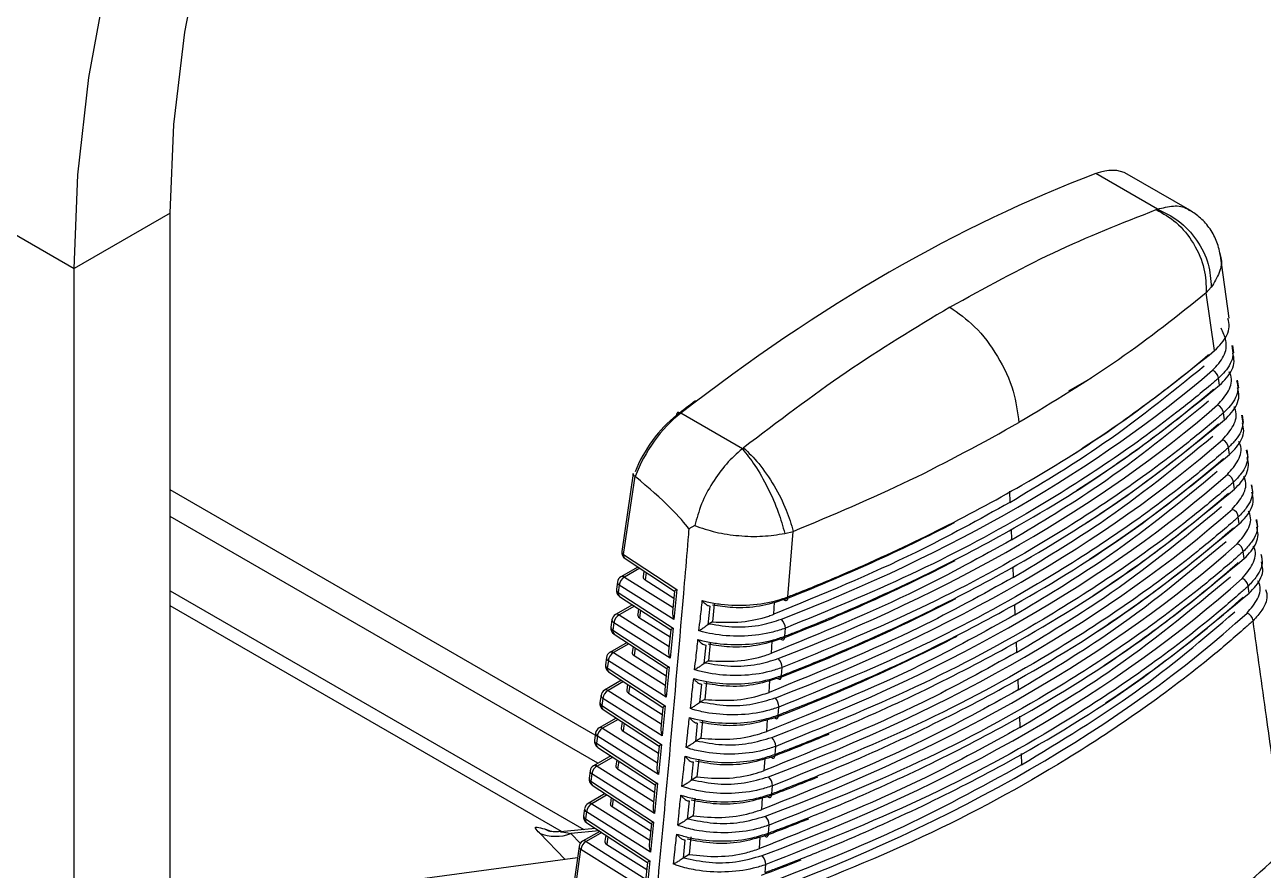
# Model space of a CAD drawing. Extents: x 16.5 to 113.1, y 4.4 to 84.5.
# Drawn here: x 80.025 to 81.741, y 14.416 to 15.588 of the extents above; entities that cross this region are included whole.
import ezdxf

# ---------------------------------------------------------------- set-up
doc = ezdxf.new("R2010")
doc.units = 0
doc.header["$MEASUREMENT"] = 0
doc.layers.add('OBJECT', color=7, linetype='CONTINUOUS')

msp = doc.modelspace()

# ---------------------------------------------------------------- linework, layer by layer
at = {"layer": 'OBJECT'}
for p, q in [((79.2095, 15.7601), (80.0934, 15.2498)), ((81.5943, 15.3322), (81.5091, 15.3814)), ((81.6393, 15.3307), (81.5526, 15.3807)), ((80.2264, 15.3266), (80.0934, 15.2498)), ((80.2264, 8.0001), (80.2264, 15.3266)), ((81.5926, 15.3315), (81.5943, 15.3322)), ((81.6937, 15.1812), (81.6813, 15.2712)), ((80.0934, 7.9233), (80.0934, 15.2498)), ((81.669, 15.2239), (81.662, 15.2161)), ((81.6735, 15.1362), (81.662, 15.2161)), ((81.7003, 15.1329), (81.6989, 15.1433)), ((81.5024, 15.0979), (81.471, 15.0798)), ((81.6804, 15.0882), (81.679, 15.098)), ((81.7069, 15.0847), (81.7055, 15.095)), ((81.6873, 15.0401), (81.6859, 15.0499)), ((81.0192, 15.0001), (80.9339, 15.0493)), ((81.7135, 15.0365), (81.7121, 15.0468)), ((81.0209, 15.0015), (81.0192, 15.0001)), ((81.6942, 14.9921), (81.6928, 15.0019)), ((81.7201, 14.9882), (81.7187, 14.9985)), ((80.8679, 14.9658), (80.8522, 14.8577)), ((80.8547, 14.8535), (80.8705, 14.9621)), ((80.8705, 14.9621), (80.8707, 14.9619)), ((81.701, 14.9441), (81.6996, 14.9538)), ((81.7267, 14.94), (81.7253, 14.9503)), ((80.8153, 14.6031), (80.2264, 14.9431)), ((81.3894, 14.9412), (81.39, 14.9259)), ((80.8188, 14.5643), (80.2264, 14.9063)), ((81.7078, 14.896), (81.7064, 14.9058)), ((81.7333, 14.8918), (81.7319, 14.902)), ((80.9532, 14.8937), (80.9451, 14.889)), ((81.078, 14.8828), (81.0897, 14.8857)), ((81.0824, 14.795), (81.0897, 14.8857)), ((81.3917, 14.8888), (81.3923, 14.8739)), ((80.8547, 14.8535), (80.9286, 14.8052)), ((80.8566, 14.8479), (80.9254, 14.803)), ((81.7146, 14.848), (81.7133, 14.8577)), ((81.7399, 14.8435), (81.7385, 14.8537)), ((80.8745, 14.8363), (80.851, 14.8227)), ((80.8771, 14.8345), (80.8559, 14.8223)), ((80.8829, 14.8307), (80.8818, 14.8226)), ((80.8858, 14.8289), (80.8843, 14.8184)), ((81.394, 14.8365), (81.3946, 14.8219)), ((80.8461, 14.8155), (80.8446, 14.8054)), ((80.8486, 14.8112), (80.8472, 14.8012)), ((80.9244, 14.7635), (80.8486, 14.8112)), ((80.8559, 14.8223), (80.9231, 14.78)), ((80.8843, 14.8184), (80.9244, 14.7931)), ((81.7214, 14.8), (81.7201, 14.8097)), ((80.2264, 14.8035), (80.7995, 14.4726)), ((80.8472, 14.8012), (80.9232, 14.7515)), ((80.8491, 14.7956), (80.92, 14.7493)), ((80.9254, 14.803), (80.9224, 14.7735)), ((80.9286, 14.8052), (80.9244, 14.7635)), ((80.7687, 14.4696), (80.2264, 14.7827)), ((80.8669, 14.784), (80.8434, 14.7704)), ((80.8696, 14.7822), (80.8484, 14.7699)), ((80.8754, 14.7784), (80.8742, 14.7703)), ((80.8782, 14.7766), (80.8767, 14.766)), ((80.9742, 14.7822), (80.9714, 14.7563)), ((80.9802, 14.7847), (80.9778, 14.7602)), ((81.0627, 14.7709), (81.0636, 14.7876)), ((81.3963, 14.7842), (81.3969, 14.77)), ((80.8385, 14.7632), (80.8371, 14.7531)), ((80.841, 14.7589), (80.8396, 14.7489)), ((80.919, 14.7098), (80.841, 14.7589)), ((80.8484, 14.7699), (80.9177, 14.7263)), ((80.8767, 14.766), (80.919, 14.7394)), ((80.9778, 14.7602), (80.9733, 14.7576)), ((80.8396, 14.7489), (80.9178, 14.6977)), ((80.8415, 14.7433), (80.9146, 14.6955)), ((80.92, 14.7493), (80.917, 14.7197)), ((80.9232, 14.7515), (80.919, 14.7098)), ((81.0779, 14.7404), (81.0788, 14.7515)), ((80.8594, 14.7316), (80.8358, 14.718)), ((80.8621, 14.7299), (80.8408, 14.7176)), ((80.8678, 14.7261), (80.8666, 14.7179)), ((80.8707, 14.7243), (80.8691, 14.7137)), ((80.9684, 14.7282), (80.9656, 14.7024)), ((80.9748, 14.731), (80.9724, 14.7065)), ((81.0595, 14.7168), (81.0605, 14.7334)), ((81.3986, 14.7326), (81.3992, 14.718)), ((80.8309, 14.7108), (80.8295, 14.7008)), ((80.8335, 14.7065), (80.832, 14.6966)), ((80.9136, 14.6561), (80.8335, 14.7065)), ((80.8408, 14.7176), (80.9123, 14.6725)), ((80.8691, 14.7137), (80.9136, 14.6857)), ((80.9724, 14.7065), (80.9673, 14.7036)), ((80.832, 14.6966), (80.9124, 14.644)), ((80.8339, 14.691), (80.9092, 14.6418)), ((80.9146, 14.6956), (80.9117, 14.666)), ((80.9178, 14.6977), (80.9136, 14.6561)), ((81.0735, 14.6858), (81.0744, 14.6969)), ((80.8518, 14.6793), (80.8283, 14.6657)), ((80.8545, 14.6776), (80.8332, 14.6652)), ((80.8602, 14.6738), (80.859, 14.6656)), ((80.9626, 14.6741), (80.9598, 14.6484)), ((80.9695, 14.6772), (80.967, 14.6527)), ((81.0562, 14.6626), (81.0572, 14.6791)), ((81.4009, 14.681), (81.4015, 14.666)), ((80.8234, 14.6585), (80.8219, 14.6485)), ((80.8332, 14.6652), (80.9069, 14.6188)), ((80.8631, 14.672), (80.8616, 14.6613)), ((80.8616, 14.6613), (80.9082, 14.6319)), ((80.8259, 14.6542), (80.8244, 14.6443)), ((80.8244, 14.6443), (80.907, 14.5903)), ((80.9082, 14.6023), (80.8259, 14.6542)), ((80.8263, 14.6387), (80.9039, 14.5881)), ((80.9092, 14.6418), (80.9063, 14.6123)), ((80.9124, 14.644), (80.9082, 14.6023)), ((80.967, 14.6527), (80.9614, 14.6495)), ((81.069, 14.6312), (81.0699, 14.6423)), ((80.8443, 14.627), (80.8207, 14.6133)), ((80.847, 14.6252), (80.8256, 14.6129)), ((80.8527, 14.6215), (80.8515, 14.6132)), ((80.9641, 14.6235), (80.9616, 14.599)), ((81.053, 14.6085), (81.054, 14.6249)), ((81.4032, 14.6295), (81.4038, 14.614)), ((80.8158, 14.6061), (80.8143, 14.5962)), ((80.8256, 14.6129), (80.9015, 14.5651)), ((80.8555, 14.6197), (80.854, 14.609)), ((80.854, 14.609), (80.9029, 14.5782)), ((80.9568, 14.6201), (80.9541, 14.5945)), ((80.8183, 14.6018), (80.8169, 14.592)), ((80.8169, 14.592), (80.9016, 14.5365)), ((80.9029, 14.5486), (80.8183, 14.6018)), ((80.8188, 14.5864), (80.8985, 14.5343)), ((80.9039, 14.5881), (80.9009, 14.5585)), ((80.907, 14.5903), (80.9029, 14.5486)), ((80.9616, 14.599), (80.9555, 14.5955)), ((81.0645, 14.5766), (81.0655, 14.5877)), ((80.8368, 14.5747), (80.8131, 14.561)), ((80.8395, 14.5729), (80.818, 14.5605)), ((80.8451, 14.5692), (80.8439, 14.5609)), ((80.9587, 14.5698), (80.9562, 14.5453)), ((81.0496, 14.5544), (81.0506, 14.5707)), ((81.4054, 14.5779), (81.4061, 14.5621)), ((80.8082, 14.5538), (80.8068, 14.5439)), ((80.818, 14.5605), (80.8962, 14.5113)), ((80.848, 14.5674), (80.8464, 14.5566)), ((80.8464, 14.5566), (80.8975, 14.5245)), ((80.9511, 14.5661), (80.9484, 14.5406)), ((80.8107, 14.5495), (80.8093, 14.5397)), ((80.8093, 14.5397), (80.8963, 14.4828)), ((80.8975, 14.4949), (80.8107, 14.5495)), ((80.9016, 14.5365), (80.8975, 14.4949)), ((80.9562, 14.5453), (80.9497, 14.5415)), ((80.8292, 14.5223), (80.8055, 14.5086)), ((80.8319, 14.5206), (80.8105, 14.5082)), ((80.8112, 14.5341), (80.8931, 14.4806)), ((80.8985, 14.5344), (80.8955, 14.5048)), ((81.06, 14.5221), (81.061, 14.5331)), ((80.8006, 14.5014), (80.7992, 14.4916)), ((80.8105, 14.5082), (80.8908, 14.4576)), ((80.8375, 14.5169), (80.8363, 14.5085)), ((80.8404, 14.5151), (80.8388, 14.5043)), ((80.8388, 14.5043), (80.8921, 14.4707)), ((80.9453, 14.5121), (80.9427, 14.4867)), ((80.9533, 14.516), (80.9509, 14.4915)), ((81.0462, 14.5002), (81.0473, 14.5164)), ((80.8031, 14.4971), (80.8017, 14.4874)), ((80.8017, 14.4874), (80.8909, 14.4291)), ((80.8921, 14.4411), (80.8031, 14.4971)), ((80.9509, 14.4915), (80.9439, 14.4875)), ((80.7738, 14.4311), (80.7381, 14.4677)), ((80.8154, 14.4741), (80.7674, 14.4694)), ((80.8208, 14.4706), (80.7815, 14.4668)), ((80.7815, 14.4668), (80.7947, 14.453)), ((80.8217, 14.47), (80.7979, 14.4563)), ((80.8244, 14.4683), (80.8029, 14.4558)), ((80.8036, 14.4818), (80.8877, 14.4269)), ((80.8931, 14.4806), (80.8901, 14.4511)), ((80.8963, 14.4828), (80.8921, 14.4411)), ((81.0555, 14.4676), (81.0564, 14.4786)), ((80.793, 14.4491), (80.7431, 14.1041)), ((80.8029, 14.4558), (80.8854, 14.4039)), ((80.8299, 14.4646), (80.8287, 14.4562)), ((80.8328, 14.4627), (80.8312, 14.4519)), ((80.8312, 14.4519), (80.8867, 14.417)), ((80.9397, 14.4582), (80.937, 14.4328)), ((80.9479, 14.4623), (80.9455, 14.4378)), ((81.0428, 14.446), (81.0438, 14.4622)), ((80.7908, 14.4334), (80.4667, 14.3892)), ((80.7456, 14.1), (80.7956, 14.4448)), ((80.8867, 14.3874), (80.7956, 14.4448)), ((80.9455, 14.4378), (80.9381, 14.4335)), ((80.8877, 14.4269), (80.8847, 14.3973)), ((80.8909, 14.4291), (80.8867, 14.3874)), ((81.051, 14.413), (81.0519, 14.424))]:
    msp.add_line(p, q, dxfattribs=at)
at = {"layer": 'OBJECT', "flags": 128}
for points in [[(80.0934, 15.2498), (80.0985, 15.3799), (80.1137, 15.5148), (80.139, 15.6533), (80.174, 15.7943), (80.2186, 15.9364), (80.2722, 16.0786), (80.3345, 16.2196), (80.4049, 16.3582), (80.4829, 16.4933), (80.5677, 16.6236), (80.6587, 16.748), (80.755, 16.8656), (80.8558, 16.9752), (80.9604, 17.076), (81.0677, 17.1671), (81.1769, 17.2477), (81.287, 17.3172)], [(80.2264, 15.3266), (80.2315, 15.4496), (80.2467, 15.5773), (80.272, 15.7085), (80.3071, 15.8419), (80.3516, 15.9762), (80.4051, 16.1102), (80.4671, 16.2426), (80.537, 16.372), (80.6141, 16.4972), (80.6978, 16.6171), (80.787, 16.7304), (80.8811, 16.8361), (80.9791, 16.9332), (81.0801, 17.0207), (81.1831, 17.0978), (81.287, 17.1637)], [(80.9339, 15.0493), (80.9326, 15.05), (80.9314, 15.0504), (80.9303, 15.0504), (80.9294, 15.0502), (80.9287, 15.0497), (80.9283, 15.0489), (80.9281, 15.0478), (80.9281, 15.0466)], [(81.0768, 14.7911), (81.078, 14.7903), (81.079, 14.7899), (81.08, 14.7899), (81.0809, 14.7902), (81.0816, 14.791), (81.082, 14.792), (81.0823, 14.7934), (81.0824, 14.795)], [(81.0724, 14.7365), (81.0736, 14.7358), (81.0746, 14.7353), (81.0756, 14.7353), (81.0764, 14.7356), (81.0771, 14.7364), (81.0776, 14.7374), (81.0779, 14.7388), (81.0779, 14.7404)], [(81.068, 14.682), (81.0691, 14.6812), (81.0702, 14.6808), (81.0712, 14.6807), (81.072, 14.6811), (81.0727, 14.6818), (81.0732, 14.6828), (81.0734, 14.6842), (81.0735, 14.6858)], [(81.0636, 14.6274), (81.0647, 14.6266), (81.0657, 14.6262), (81.0667, 14.6261), (81.0676, 14.6265), (81.0682, 14.6272), (81.0687, 14.6283), (81.069, 14.6296), (81.069, 14.6312)], [(81.0591, 14.5728), (81.0602, 14.5721), (81.0613, 14.5716), (81.0622, 14.5716), (81.0631, 14.5719), (81.0637, 14.5726), (81.0642, 14.5737), (81.0645, 14.5751), (81.0645, 14.5766)], [(81.0547, 14.5183), (81.0558, 14.5175), (81.0568, 14.5171), (81.0578, 14.517), (81.0586, 14.5174), (81.0593, 14.5181), (81.0597, 14.5191), (81.06, 14.5205), (81.06, 14.5221)], [(80.7451, 14.4733), (80.7515, 14.471), (80.754, 14.4701)], [(81.0502, 14.4638), (81.0513, 14.463), (81.0523, 14.4625), (81.0533, 14.4625), (81.0541, 14.4628), (81.0547, 14.4636), (81.0552, 14.4646), (81.0555, 14.466), (81.0555, 14.4676)]]:
    msp.add_lwpolyline(points, dxfattribs=at)
at = {"layer": 'OBJECT'}
for centre, radius, start, end in [((81.6657, 15.0965), 0.0134, 6.4054, 67.5871), ((81.6726, 15.0484), 0.0134, 6.4382, 67.7634), ((81.6795, 15.0003), 0.0134, 6.471, 67.9393), ((81.6864, 14.9523), 0.0133, 6.5032, 68.1142), ((81.6932, 14.9042), 0.0133, 6.5364, 68.2877), ((81.7001, 14.8562), 0.0133, 6.5687, 68.4609), ((80.8621, 14.8563), 0.01, 171.7621, 236.8281), ((80.8569, 14.8577), 0.00473, 178.9421, 242.0967), ((80.8601, 14.8522), 0.00551, 166.9684, 231.0789), ((80.856, 14.8141), 0.01, 119.9973, 171.7621), ((80.8507, 14.8153), 0.00458, 177.7592, 243.2786), ((80.8634, 14.8094), 0.0149, 119.9838, 172.9424), ((80.8531, 14.8183), 0.00492, 54.4127, 114.9489), ((81.7069, 14.8082), 0.0133, 6.6006, 68.634), ((80.8545, 14.804), 0.01, 171.7621, 236.8281), ((80.8492, 14.8053), 0.00458, 177.7691, 243.27), ((80.8524, 14.7999), 0.00536, 165.9401, 232.1069), ((80.8484, 14.7617), 0.01, 119.9973, 171.7621), ((80.8431, 14.763), 0.00458, 177.7588, 243.2786), ((80.8558, 14.7571), 0.0149, 119.9833, 172.9419), ((80.8455, 14.7659), 0.00492, 54.4106, 114.9492), ((81.0599, 14.7506), 0.0189, 2.6797, 44.9349), ((81.7137, 14.7602), 0.0132, 6.632, 68.8066), ((80.847, 14.7517), 0.01, 171.7621, 236.8281), ((80.8416, 14.753), 0.00458, 177.769, 243.2699), ((80.8448, 14.7476), 0.00536, 165.94, 232.1071), ((80.8408, 14.7094), 0.01, 119.9973, 171.7621), ((80.8355, 14.7106), 0.00458, 177.7673, 243.2707), ((80.8482, 14.7047), 0.0149, 119.9829, 172.9433), ((80.8379, 14.7136), 0.00492, 54.4109, 114.9507), ((81.0554, 14.696), 0.019, 2.6506, 44.7096), ((80.8394, 14.6994), 0.01, 171.7621, 236.8281), ((80.8341, 14.7007), 0.00458, 177.7677, 243.2712), ((80.8372, 14.6953), 0.00536, 165.9427, 232.1039), ((80.8333, 14.657), 0.01, 119.9973, 171.7621), ((80.8279, 14.6583), 0.00458, 177.7592, 243.2776), ((80.8406, 14.6524), 0.0149, 119.9834, 172.9417), ((80.8303, 14.6612), 0.00492, 54.4093, 114.9508), ((80.8318, 14.6471), 0.01, 171.7621, 236.8281), ((80.8265, 14.6484), 0.00458, 177.7669, 243.2719), ((80.8296, 14.643), 0.00536, 165.9426, 232.1041), ((81.0509, 14.6414), 0.0191, 2.6223, 44.4843), ((80.8257, 14.6047), 0.01, 119.9973, 171.7621), ((80.8204, 14.6059), 0.00458, 177.7673, 243.2708), ((80.833, 14.6), 0.0149, 119.9827, 172.9434), ((80.8228, 14.6089), 0.00492, 54.4107, 114.9508), ((80.8242, 14.5948), 0.01, 171.7621, 236.8281), ((80.8189, 14.596), 0.00458, 177.7673, 243.2696), ((80.8221, 14.5907), 0.00536, 165.9457, 232.103), ((81.0463, 14.5868), 0.0192, 2.5926, 44.2598), ((80.8181, 14.5523), 0.01, 119.9973, 171.7621), ((80.8128, 14.5536), 0.00458, 177.7592, 243.2777), ((80.8255, 14.5477), 0.0149, 119.9836, 172.9425), ((80.8152, 14.5565), 0.00492, 54.4105, 114.951), ((80.8167, 14.5425), 0.01, 171.7621, 236.8281), ((80.8114, 14.5437), 0.00458, 177.7673, 243.2695), ((80.8145, 14.5384), 0.00536, 165.9454, 232.1033), ((81.0417, 14.5323), 0.0193, 2.564, 44.0347), ((80.8105, 14.5), 0.01, 119.9973, 171.7621), ((80.8052, 14.5012), 0.00458, 177.7654, 243.2715), ((80.8179, 14.4953), 0.0149, 119.9834, 172.9416), ((80.8076, 14.5042), 0.00492, 54.4101, 114.9503), ((80.8091, 14.4902), 0.01, 171.7621, 236.8281), ((80.8038, 14.4914), 0.00458, 177.7659, 243.271), ((80.8069, 14.4861), 0.00536, 165.945, 232.1037), ((81.0371, 14.4777), 0.0194, 2.5355, 43.8095), ((80.7609, 14.5221), 0.059, 247.2652, 290.4591), ((80.7656, 14.5088), 0.041, 239.981, 251.1069), ((80.8029, 14.4476), 0.01, 119.9973, 171.7621), ((80.7976, 14.4489), 0.00458, 177.7668, 243.2714), ((80.8103, 14.443), 0.0149, 119.9827, 172.9434), ((80.8, 14.4518), 0.00492, 54.4106, 114.951), ((81.0325, 14.4231), 0.0194, 2.5072, 43.5848), ((80.6306, 15.6568), 1.664, 303.0242, 313.2654)]:
    msp.add_arc(centre, radius, start, end, dxfattribs=at)
for centre, major_axis, ratio, start_param, end_param in [((81.1392, 13.4559), (1.2089, 1.8994), 0.546317, 0.627208, 0.990716), ((81.4897, 15.2785), (0.0641, 0.1015), 0.548826, 0.021956, 0.625519), ((79.8477, 15.8251), (2.1942, 0.0164), 0.572227, 5.542671, 5.684292), ((79.8491, 15.831), (2.1948, -0.0167), 0.582304, 5.308542, 5.695912), ((79.8477, 15.7744), (2.1974, 0.0165), 0.572227, 5.547323, 5.687706), ((81.1322, 13.4604), (1.2039, 1.8907), 0.546175, 0.974099, 0.99081), ((79.8491, 15.7804), (2.1981, -0.0168), 0.582304, 5.30513, 5.699324), ((80.9381, 14.9687), (0.0591, 0.0928), 0.546175, 0.99081, 1.912344), ((80.9452, 14.9642), (0.0641, 0.1015), 0.548826, 0.989027, 1.925648), ((79.8477, 15.7238), (2.2007, 0.0165), 0.572227, 5.554251, 5.691111), ((79.8491, 15.7297), (2.2013, -0.0168), 0.582304, 5.301726, 5.702727), ((79.8477, 15.6732), (2.2039, 0.0165), 0.572227, 5.555932, 5.694508), ((79.8491, 15.6791), (2.2046, -0.0168), 0.582304, 5.298331, 5.706122), ((79.4154, 15.8473), (1.5341, -0.9737), 0.051031, 0.114776, 0.355889), ((79.8477, 15.6226), (2.2072, 0.0165), 0.572227, 5.557569, 5.697897), ((79.8491, 15.6285), (2.2078, -0.0168), 0.582304, 5.294944, 5.709509), ((79.8477, 15.8251), (2.1942, 0.0164), 0.572227, 5.302708, 5.439511), ((79.8477, 15.5719), (2.2104, 0.0166), 0.572227, 5.559057, 5.701278), ((79.8491, 15.5779), (2.2111, -0.0169), 0.582304, 5.291565, 5.712888), ((79.8477, 15.7744), (2.1974, 0.0165), 0.572227, 5.299295, 5.43861), ((79.8477, 15.5213), (2.2137, 0.0166), 0.572227, 5.564473, 5.704651), ((80.8918, 14.8222), (0.0101, 0.0001), 0.568011, 3.052688, 3.862555), ((79.8491, 15.5272), (2.2143, -0.0169), 0.582304, 5.288194, 5.716259), ((80.9359, 14.808), (0.0105, 0.005), 0.072045, 2.310772, 3.097861), ((79.8477, 15.7238), (2.2007, 0.0165), 0.572227, 5.295889, 5.438034), ((79.8477, 15.4707), (2.2169, 0.0166), 0.572227, 5.564439, 5.708015), ((80.8842, 14.7699), (0.0101, 0.0001), 0.568011, 3.052688, 3.862555), ((80.9318, 14.7664), (-0.0062, 0.0127), 0.559439, 0.734808, 1.521897), ((79.8491, 15.4766), (2.2176, -0.0169), 0.582304, 5.284831, 5.719622), ((80.9306, 14.7543), (0.0105, 0.005), 0.072045, 2.310772, 3.097861), ((79.8477, 15.6732), (2.2039, 0.0165), 0.572227, 5.292492, 5.437634), ((80.8767, 14.7175), (0.0101, 0.0001), 0.568011, 3.052688, 3.862555), ((80.9264, 14.7126), (-0.0062, 0.0127), 0.559439, 0.734808, 1.521897), ((80.9252, 14.7006), (0.0105, 0.005), 0.072045, 2.310772, 3.097861), ((80.8691, 14.6652), (0.0101, 0.0001), 0.568011, 3.052688, 3.862555), ((80.921, 14.6589), (-0.0062, 0.0127), 0.559439, 0.734808, 1.521897), ((80.9198, 14.6468), (0.0105, 0.005), 0.072045, 2.310772, 3.097861), ((80.8615, 14.6128), (0.0101, 0.0001), 0.568011, 3.052688, 3.862555), ((80.9156, 14.6052), (-0.0062, 0.0127), 0.559439, 0.734808, 1.521897), ((79.8477, 15.6226), (2.2072, 0.0165), 0.572227, 5.289103, 5.333236), ((80.9144, 14.5931), (0.0105, 0.005), 0.072045, 2.310772, 3.097861), ((80.8539, 14.5605), (0.0101, 0.0001), 0.568011, 3.052688, 3.862555), ((80.9102, 14.5514), (-0.0062, 0.0127), 0.559439, 0.734808, 1.521897), ((80.909, 14.5394), (0.0105, 0.005), 0.072045, 2.310772, 3.097861), ((79.8477, 15.5719), (2.2104, 0.0166), 0.572227, 5.285722, 5.323551), ((80.8463, 14.5081), (0.0101, 0.0001), 0.568011, 3.052688, 3.862555), ((80.9048, 14.4977), (-0.0062, 0.0127), 0.559439, 0.734808, 1.521897), ((79.8477, 15.5213), (2.2137, 0.0166), 0.572227, 5.28235, 5.315572), ((80.9036, 14.4856), (0.0105, 0.005), 0.072045, 2.310772, 3.097861), ((80.8388, 14.4558), (0.0101, 0.0001), 0.568011, 3.052688, 3.862555), ((80.8995, 14.444), (-0.0062, 0.0127), 0.559439, 0.734808, 1.521897), ((80.8983, 14.4319), (0.0105, 0.005), 0.072045, 2.310772, 3.097861), ((79.8477, 15.4707), (2.2169, 0.0166), 0.572227, 5.278985, 5.308693)]:
    msp.add_ellipse(centre, major_axis=major_axis, ratio=ratio, start_param=start_param, end_param=end_param, dxfattribs=at)
for points, knots in [([(81.3067, 15.1964), (81.3547, 15.2228), (81.4505, 15.2757), (81.5452, 15.3129), (81.5926, 15.3315)], [0, 0, 0, 0, 0.5, 1, 1, 1, 1]), ([(81.5926, 15.3315), (81.6022, 15.3262), (81.622, 15.3151), (81.6457, 15.2853), (81.661, 15.2502), (81.6617, 15.2272), (81.662, 15.2161)], [0, 0, 0, 0, 0.24117, 0.5, 0.75883, 1, 1, 1, 1]), ([(81.5943, 15.3322), (81.6018, 15.3341), (81.6167, 15.3378), (81.6318, 15.336), (81.6377, 15.331), (81.6386, 15.3302)], [0, 0, 0, 0, 0.454567, 0.909134, 1, 1, 1, 1]), ([(81.5943, 15.3322), (81.6043, 15.3274), (81.6249, 15.3175), (81.65, 15.29), (81.6666, 15.257), (81.6682, 15.2347), (81.669, 15.2239)], [0, 0, 0, 0, 0.2415611, 0.4999999, 0.7584385, 1, 1, 1, 1]), ([(81.682, 15.2665), (81.6806, 15.2733), (81.6778, 15.2868), (81.6679, 15.3049), (81.655, 15.3202), (81.6442, 15.3274), (81.639, 15.3308)], [0, 0, 0, 0, 0.258945, 0.516514, 0.76554, 1, 1, 1, 1]), ([(81.6817, 15.2664), (81.6819, 15.266), (81.6843, 15.259), (81.6812, 15.2441), (81.6731, 15.2306), (81.669, 15.2239)], [0, 0, 0, 0, 0.031421, 0.515711, 1, 1, 1, 1]), ([(81.662, 15.2161), (81.6227, 15.1847), (81.5434, 15.1215), (81.4496, 15.0649), (81.4024, 15.0364)], [0, 0, 0, 0, 0.496376, 1, 1, 1, 1]), ([(81.3067, 15.1964), (81.2588, 15.1675), (81.1629, 15.1096), (81.0682, 15.0375), (81.0209, 15.0015)], [0, 0, 0, 0, 0.5, 1, 1, 1, 1]), ([(81.3067, 15.1964), (81.3184, 15.1882), (81.3427, 15.1712), (81.3742, 15.129), (81.3967, 15.0809), (81.4005, 15.0508), (81.4024, 15.0364)], [0, 0, 0, 0, 0.240773, 0.5, 0.759227, 1, 1, 1, 1]), ([(81.6735, 15.1362), (81.6769, 15.1396), (81.6873, 15.1497), (81.6956, 15.1654), (81.693, 15.177), (81.6921, 15.1809)], [0, 0, 0, 0, 0.247467, 0.747582, 1, 1, 1, 1]), ([(81.6708, 15.1089), (81.6767, 15.1153), (81.6884, 15.128), (81.6915, 15.1489), (81.6854, 15.1615), (81.6826, 15.1671)], [0, 0, 0, 0, 0.3561452, 0.712376, 1, 1, 1, 1]), ([(81.0824, 14.795), (81.0879, 14.7971), (81.1154, 14.808), (81.2295, 14.8554), (81.3838, 14.9328), (81.5511, 15.0379), (81.6327, 15.1035), (81.6735, 15.1362)], [0, 0, 0, 0, 0.023792, 0.118973, 0.500647, 0.750324, 1, 1, 1, 1]), ([(81.6974, 15.1431), (81.6983, 15.1386), (81.7006, 15.1263), (81.692, 15.1107), (81.6821, 15.101), (81.679, 15.098)], [0, 0, 0, 0, 0.283128, 0.780256, 1, 1, 1, 1]), ([(81.6804, 15.0882), (81.6838, 15.0915), (81.6941, 15.1017), (81.7023, 15.1173), (81.6997, 15.1289), (81.6988, 15.1327)], [0, 0, 0, 0, 0.248572, 0.750916, 1, 1, 1, 1]), ([(81.39, 14.9259), (81.4311, 14.9506), (81.5291, 15.0096), (81.6113, 15.0763), (81.6591, 15.1152)], [0, 0, 0, 0, 0.418548, 1, 1, 1, 1]), ([(81.6776, 15.0608), (81.6834, 15.0672), (81.6948, 15.0799), (81.6985, 15.0966), (81.6946, 15.1052), (81.6939, 15.1067)], [0, 0, 0, 0, 0.449601, 0.89931, 1, 1, 1, 1]), ([(81.0779, 14.7404), (81.0835, 14.7425), (81.1111, 14.7534), (81.2254, 14.8005), (81.3823, 14.8786), (81.5536, 14.9859), (81.6381, 15.0541), (81.6804, 15.0882)], [0, 0, 0, 0, 0.023339, 0.116711, 0.491126, 0.745563, 1, 1, 1, 1]), ([(81.679, 15.098), (81.6753, 15.0948), (81.6566, 15.0788), (81.5751, 15.0127), (81.4403, 14.9223), (81.2551, 14.8239), (81.1376, 14.7757), (81.0788, 14.7515)], [0, 0, 0, 0, 0.02343, 0.117165, 0.493038, 0.746519, 1, 1, 1, 1]), ([(81.704, 15.0948), (81.7049, 15.0908), (81.7075, 15.0789), (81.6992, 15.0632), (81.6892, 15.0532), (81.6859, 15.0499)], [0, 0, 0, 0, 0.260633, 0.759996, 1, 1, 1, 1]), ([(81.6873, 15.0401), (81.6907, 15.0435), (81.7009, 15.0536), (81.709, 15.0692), (81.7063, 15.0807), (81.7054, 15.0845)], [0, 0, 0, 0, 0.249743, 0.754445, 1, 1, 1, 1]), ([(81.6859, 15.0499), (81.6822, 15.0467), (81.6636, 15.0307), (81.5825, 14.9644), (81.4465, 14.8725), (81.2576, 14.7718), (81.1355, 14.7219), (81.0744, 14.6969)], [0, 0, 0, 0, 0.022991, 0.114968, 0.483793, 0.741897, 1, 1, 1, 1]), ([(81.3923, 14.8739), (81.4333, 14.8986), (81.5329, 14.9585), (81.6161, 15.0264), (81.6651, 15.0664)], [0, 0, 0, 0, 0.411755, 1, 1, 1, 1]), ([(81.6845, 15.0127), (81.6902, 15.0191), (81.7015, 15.0319), (81.7052, 15.0485), (81.7012, 15.0569), (81.7006, 15.0584)], [0, 0, 0, 0, 0.452208, 0.904525, 1, 1, 1, 1]), ([(81.0735, 14.6858), (81.079, 14.6879), (81.1067, 14.6987), (81.2213, 14.7456), (81.3808, 14.8244), (81.5562, 14.9338), (81.6436, 15.0047), (81.6873, 15.0401)], [0, 0, 0, 0, 0.022904, 0.114532, 0.481956, 0.740978, 1, 1, 1, 1]), ([(81.0897, 14.8857), (81.1444, 14.9086), (81.2547, 14.9549), (81.3529, 15.0091), (81.4024, 15.0364)], [0, 0, 0, 0, 0.4963759, 1, 1, 1, 1]), ([(81.7107, 15.0466), (81.7116, 15.0429), (81.7143, 15.0314), (81.7064, 15.0157), (81.6962, 15.0054), (81.6928, 15.0019)], [0, 0, 0, 0, 0.238245, 0.739978, 1, 1, 1, 1]), ([(81.6942, 14.9921), (81.6975, 14.9955), (81.7077, 15.0056), (81.7157, 15.0211), (81.713, 15.0326), (81.7121, 15.0363)], [0, 0, 0, 0, 0.250979, 0.758175, 1, 1, 1, 1]), ([(81.3946, 14.8219), (81.4356, 14.8466), (81.5367, 14.9074), (81.621, 14.9765), (81.6711, 15.0176)], [0, 0, 0, 0, 0.405259, 1, 1, 1, 1]), ([(81.0192, 15.0001), (81.0116, 14.9934), (80.9965, 14.9801), (80.9772, 14.9533), (80.9616, 14.9238), (80.956, 14.9037), (80.9532, 14.8937)], [0, 0, 0, 0, 0.25, 0.5, 0.75, 1, 1, 1, 1]), ([(81.0192, 15.0001), (81.0249, 14.9929), (81.0369, 14.9781), (81.0547, 14.9464), (81.0698, 14.9125), (81.0753, 14.8925), (81.078, 14.8828)], [0, 0, 0, 0, 0.2415611, 0.4999999, 0.7584385, 1, 1, 1, 1]), ([(81.0209, 15.0015), (81.0279, 14.9947), (81.0425, 14.9805), (81.0637, 14.9493), (81.0811, 14.9155), (81.0869, 14.8954), (81.0897, 14.8857)], [0, 0, 0, 0, 0.24117, 0.5, 0.75883, 1, 1, 1, 1]), ([(81.6928, 15.0019), (81.6891, 14.9986), (81.6706, 14.9826), (81.5899, 14.9161), (81.4527, 14.8228), (81.2601, 14.7197), (81.1333, 14.6681), (81.0699, 14.6423)], [0, 0, 0, 0, 0.022568, 0.112852, 0.474885, 0.737443, 1, 1, 1, 1]), ([(81.6913, 14.9647), (81.697, 14.9711), (81.7082, 14.9838), (81.7119, 15.0004), (81.7079, 15.0087), (81.7072, 15.0101)], [0, 0, 0, 0, 0.454762, 0.909635, 1, 1, 1, 1]), ([(81.7173, 14.9983), (81.7182, 14.995), (81.7211, 14.9839), (81.7136, 14.9682), (81.7033, 14.9576), (81.6996, 14.9538)], [0, 0, 0, 0, 0.215932, 0.720177, 1, 1, 1, 1]), ([(81.069, 14.6312), (81.0746, 14.6334), (81.1023, 14.6441), (81.2172, 14.6908), (81.3792, 14.7703), (81.5588, 14.8818), (81.649, 14.9553), (81.6942, 14.9921)], [0, 0, 0, 0, 0.022484, 0.112433, 0.473119, 0.73656, 1, 1, 1, 1]), ([(81.701, 14.9441), (81.7043, 14.9474), (81.7144, 14.9576), (81.7223, 14.9731), (81.7196, 14.9844), (81.7187, 14.988)], [0, 0, 0, 0, 0.252286, 0.762115, 1, 1, 1, 1]), ([(80.8705, 14.9621), (80.8698, 14.9626), (80.8685, 14.9636), (80.8677, 14.965), (80.8679, 14.9656), (80.868, 14.9658)], [0, 0, 0, 0, 0.411333, 0.822571, 1, 1, 1, 1]), ([(81.3969, 14.77), (81.4379, 14.7946), (81.5406, 14.8564), (81.6259, 14.9266), (81.6772, 14.9689)], [0, 0, 0, 0, 0.399041, 1, 1, 1, 1]), ([(81.6996, 14.9538), (81.6959, 14.9506), (81.6775, 14.9345), (81.5973, 14.8679), (81.4589, 14.773), (81.2626, 14.6675), (81.1312, 14.6143), (81.0655, 14.5877)], [0, 0, 0, 0, 0.02216, 0.110812, 0.466297, 0.733148, 1, 1, 1, 1]), ([(81.6981, 14.9166), (81.7037, 14.923), (81.7149, 14.9358), (81.7186, 14.9523), (81.7145, 14.9605), (81.7138, 14.9618)], [0, 0, 0, 0, 0.457268, 0.914646, 1, 1, 1, 1]), ([(81.724, 14.9501), (81.7248, 14.9471), (81.7278, 14.9364), (81.7207, 14.9207), (81.7103, 14.9098), (81.7064, 14.9058)], [0, 0, 0, 0, 0.193665, 0.700565, 1, 1, 1, 1]), ([(81.0645, 14.5766), (81.0701, 14.5788), (81.0979, 14.5894), (81.213, 14.6359), (81.3776, 14.7161), (81.5614, 14.8297), (81.6545, 14.906), (81.701, 14.9441)], [0, 0, 0, 0, 0.022079, 0.110408, 0.464597, 0.732298, 1, 1, 1, 1]), ([(81.7078, 14.896), (81.7111, 14.8994), (81.7212, 14.9096), (81.729, 14.925), (81.7262, 14.9363), (81.7253, 14.9398)], [0, 0, 0, 0, 0.253663, 0.766271, 1, 1, 1, 1]), ([(81.39, 14.9259), (81.3473, 14.9022), (81.2451, 14.8456), (81.1298, 14.7983), (81.0627, 14.7709)], [0, 0, 0, 0, 0.418548, 1, 1, 1, 1]), ([(81.3992, 14.718), (81.4402, 14.7426), (81.5445, 14.8053), (81.6309, 14.8768), (81.6833, 14.9201)], [0, 0, 0, 0, 0.393082, 1, 1, 1, 1]), ([(81.7049, 14.8686), (81.7105, 14.875), (81.7215, 14.8878), (81.7253, 14.9042), (81.721, 14.9123), (81.7204, 14.9135)], [0, 0, 0, 0, 0.459731, 0.91957, 1, 1, 1, 1]), ([(81.06, 14.5221), (81.0656, 14.5242), (81.0935, 14.5348), (81.2089, 14.5811), (81.376, 14.6619), (81.564, 14.7777), (81.6599, 14.8566), (81.7078, 14.896)], [0, 0, 0, 0, 0.021688, 0.108455, 0.456373, 0.728187, 1, 1, 1, 1]), ([(81.7064, 14.9058), (81.7028, 14.9025), (81.6845, 14.8864), (81.6046, 14.8196), (81.465, 14.7233), (81.2652, 14.6154), (81.129, 14.5605), (81.061, 14.5331)], [0, 0, 0, 0, 0.021766, 0.108843, 0.45801, 0.729005, 1, 1, 1, 1]), ([(81.7307, 14.9018), (81.7315, 14.8992), (81.7346, 14.8888), (81.7278, 14.8732), (81.7173, 14.862), (81.7133, 14.8577)], [0, 0, 0, 0, 0.171408, 0.681117, 1, 1, 1, 1]), ([(80.9451, 14.889), (80.9447, 14.884), (80.9426, 14.8591), (80.9337, 14.7547), (80.9164, 14.5539), (80.8994, 14.3738), (80.8899, 14.2728)], [0, 0, 0, 0, 0.024148, 0.120739, 0.507103, 1, 1, 1, 1]), ([(80.9532, 14.8937), (80.9627, 14.8904), (80.9816, 14.8839), (81.0144, 14.8791), (81.0477, 14.8781), (81.0679, 14.8812), (81.078, 14.8828)], [0, 0, 0, 0, 0.2500001, 0.4999998, 0.7500003, 1, 1, 1, 1]), ([(81.7146, 14.848), (81.7179, 14.8514), (81.7279, 14.8617), (81.7356, 14.877), (81.7328, 14.8881), (81.7319, 14.8916)], [0, 0, 0, 0, 0.255114, 0.770648, 1, 1, 1, 1]), ([(81.3923, 14.8739), (81.3496, 14.8503), (81.2459, 14.7928), (81.1285, 14.7449), (81.0595, 14.7168)], [0, 0, 0, 0, 0.411755, 1, 1, 1, 1]), ([(81.4015, 14.666), (81.4425, 14.6907), (81.5484, 14.7543), (81.6358, 14.827), (81.6894, 14.8715)], [0, 0, 0, 0, 0.387367, 1, 1, 1, 1]), ([(81.7117, 14.8205), (81.7172, 14.8269), (81.7281, 14.8398), (81.7319, 14.8561), (81.7276, 14.8642), (81.727, 14.8653)], [0, 0, 0, 0, 0.462151, 0.924412, 1, 1, 1, 1]), ([(81.0555, 14.4676), (81.0611, 14.4697), (81.0891, 14.4802), (81.2047, 14.5262), (81.3745, 14.6078), (81.5666, 14.7256), (81.6653, 14.8072), (81.7146, 14.848)], [0, 0, 0, 0, 0.021311, 0.106568, 0.448432, 0.724216, 1, 1, 1, 1]), ([(81.7133, 14.8577), (81.7096, 14.8545), (81.6914, 14.8383), (81.6119, 14.7714), (81.4712, 14.6736), (81.2677, 14.5632), (81.1269, 14.5068), (81.0564, 14.4786)], [0, 0, 0, 0, 0.021386, 0.106942, 0.450009, 0.725005, 1, 1, 1, 1]), ([(81.7374, 14.8535), (81.7381, 14.8513), (81.7413, 14.8413), (81.7348, 14.8257), (81.7242, 14.8143), (81.7201, 14.8097)], [0, 0, 0, 0, 0.149135, 0.6618087, 1, 1, 1, 1]), ([(81.7214, 14.8), (81.7247, 14.8034), (81.7346, 14.8137), (81.7422, 14.8289), (81.7393, 14.84), (81.7385, 14.8433)], [0, 0, 0, 0, 0.256641, 0.775256, 1, 1, 1, 1]), ([(81.7201, 14.8097), (81.7164, 14.8065), (81.6983, 14.7903), (81.6192, 14.7232), (81.4774, 14.6238), (81.2702, 14.511), (81.1247, 14.453), (81.0519, 14.424)], [0, 0, 0, 0, 0.021019, 0.105106, 0.44228, 0.72114, 1, 1, 1, 1]), ([(81.3946, 14.8219), (81.352, 14.7983), (81.2466, 14.7399), (81.1272, 14.6915), (81.0562, 14.6626)], [0, 0, 0, 0, 0.405259, 1, 1, 1, 1]), ([(81.4038, 14.614), (81.4449, 14.6387), (81.5523, 14.7033), (81.6408, 14.7772), (81.6955, 14.8228)], [0, 0, 0, 0, 0.38188, 1, 1, 1, 1]), ([(81.7185, 14.7725), (81.7239, 14.7789), (81.7347, 14.7918), (81.7386, 14.8081), (81.7342, 14.816), (81.7336, 14.8171)], [0, 0, 0, 0, 0.464534, 0.929177, 1, 1, 1, 1]), ([(80.9637, 14.7897), (80.9659, 14.7892), (80.9742, 14.7871), (80.9958, 14.7834), (81.0299, 14.7825), (81.0616, 14.7877), (81.0777, 14.7933), (81.0824, 14.795)], [0, 0, 0, 0, 0.057677, 0.219413, 0.543377, 0.867764, 1, 1, 1, 1]), ([(81.051, 14.413), (81.0566, 14.4151), (81.0846, 14.4256), (81.2005, 14.4714), (81.3729, 14.5536), (81.5692, 14.6735), (81.6707, 14.7579), (81.7214, 14.8)], [0, 0, 0, 0, 0.020947, 0.104745, 0.44076, 0.72038, 1, 1, 1, 1]), ([(81.7441, 14.8053), (81.7447, 14.8034), (81.748, 14.7938), (81.7418, 14.7782), (81.7312, 14.7665), (81.7268, 14.7617)], [0, 0, 0, 0, 0.126813, 0.642616, 1, 1, 1, 1]), ([(80.9591, 14.7479), (80.9597, 14.7536), (80.9613, 14.7676), (80.9628, 14.7815), (80.9637, 14.7897)], [0, 0, 0, 0, 0.412317, 1, 1, 1, 1]), ([(80.9637, 14.7897), (80.9637, 14.7897), (80.964, 14.7893), (80.9655, 14.7874), (80.9682, 14.7849), (80.9716, 14.7826), (80.9734, 14.7823), (80.9742, 14.7822)], [0, 0, 0, 0, 0.008656, 0.099994, 0.471209, 0.763081, 1, 1, 1, 1]), ([(81.0768, 14.7911), (81.0659, 14.7877), (81.0439, 14.7808), (81.0084, 14.7788), (80.9872, 14.782), (80.9779, 14.7834)], [0, 0, 0, 0, 0.361189, 0.722456, 1, 1, 1, 1]), ([(80.9733, 14.7576), (80.9852, 14.7557), (81.0091, 14.7519), (81.0447, 14.7548), (81.0644, 14.7611), (81.0733, 14.764)], [0, 0, 0, 0, 0.352894, 0.705727, 1, 1, 1, 1]), ([(80.9778, 14.7602), (80.9913, 14.7597), (81.0183, 14.7588), (81.0468, 14.765), (81.0604, 14.77), (81.0627, 14.7709)], [0, 0, 0, 0, 0.453825, 0.907587, 1, 1, 1, 1]), ([(81.7268, 14.7617), (81.7232, 14.7585), (81.7052, 14.7422), (81.6265, 14.675), (81.4835, 14.5741), (81.2728, 14.4589), (81.1225, 14.3993), (81.0474, 14.3695)], [0, 0, 0, 0, 0.020664, 0.103331, 0.434809, 0.717404, 1, 1, 1, 1]), ([(81.3969, 14.77), (81.3543, 14.7463), (81.2473, 14.6871), (81.1259, 14.638), (81.053, 14.6085)], [0, 0, 0, 0, 0.399041, 1, 1, 1, 1]), ([(81.4061, 14.5621), (81.4604, 14.5951), (81.5688, 14.6611), (81.6575, 14.7365), (81.7017, 14.7742)], [0, 0, 0, 0, 0.500491, 1, 1, 1, 1]), ([(81.7711, 14.4451), (81.7625, 14.5064), (81.7479, 14.6119), (81.733, 14.7175), (81.7268, 14.7617)], [0, 0, 0, 0, 0.581449, 1, 1, 1, 1]), ([(80.9714, 14.7563), (80.9705, 14.7556), (80.9685, 14.7539), (80.9644, 14.7511), (80.9613, 14.7492), (80.9594, 14.7481), (80.9591, 14.7479), (80.9591, 14.7479)], [0, 0, 0, 0, 0.229447, 0.521601, 0.905448, 0.991712, 1, 1, 1, 1]), ([(81.0788, 14.7515), (81.0731, 14.7496), (81.0558, 14.7438), (81.0223, 14.7392), (80.9892, 14.7411), (80.9686, 14.7452), (80.9613, 14.7473), (80.9591, 14.7479)], [0, 0, 0, 0, 0.16013, 0.483001, 0.805363, 0.942123, 1, 1, 1, 1]), ([(80.9714, 14.7563), (80.9716, 14.7565), (80.9722, 14.757), (80.9729, 14.7574), (80.9733, 14.7576)], [0, 0, 0, 0, 0.349943, 1, 1, 1, 1]), ([(80.9531, 14.6939), (80.9537, 14.6997), (80.9553, 14.7136), (80.9568, 14.7276), (80.9577, 14.7358)], [0, 0, 0, 0, 0.412356, 1, 1, 1, 1]), ([(80.9577, 14.7358), (80.9599, 14.7352), (80.9682, 14.733), (80.9897, 14.7291), (81.0238, 14.7279), (81.0562, 14.7329), (81.0728, 14.7386), (81.0779, 14.7404)], [0, 0, 0, 0, 0.057936, 0.217495, 0.537029, 0.856977, 1, 1, 1, 1]), ([(80.9577, 14.7358), (80.9578, 14.7357), (80.9581, 14.7352), (80.9597, 14.7333), (80.9624, 14.7307), (80.9658, 14.7285), (80.9676, 14.7283), (80.9684, 14.7282)], [0, 0, 0, 0, 0.008544, 0.122922, 0.485789, 0.769314, 1, 1, 1, 1]), ([(81.0724, 14.7365), (81.0614, 14.7331), (81.0394, 14.7262), (81.0034, 14.7243), (80.9817, 14.7278), (80.972, 14.7293)], [0, 0, 0, 0, 0.355595, 0.711267, 1, 1, 1, 1]), ([(80.9673, 14.7036), (80.9792, 14.7015), (81.0029, 14.6975), (81.0392, 14.7001), (81.0594, 14.7064), (81.0689, 14.7094)], [0, 0, 0, 0, 0.347531, 0.695003, 1, 1, 1, 1]), ([(80.9724, 14.7065), (80.9859, 14.7058), (81.0128, 14.7045), (81.0423, 14.7106), (81.0566, 14.7157), (81.0595, 14.7168)], [0, 0, 0, 0, 0.442846, 0.88563, 1, 1, 1, 1]), ([(81.3992, 14.718), (81.3566, 14.6943), (81.248, 14.6342), (81.1245, 14.5845), (81.0496, 14.5544)], [0, 0, 0, 0, 0.393082, 1, 1, 1, 1]), ([(80.9656, 14.7024), (80.9647, 14.7016), (80.9627, 14.7001), (80.9587, 14.6973), (80.9555, 14.6953), (80.9536, 14.6942), (80.9531, 14.694), (80.9531, 14.6939)], [0, 0, 0, 0, 0.223274, 0.50628, 0.880296, 0.991803, 1, 1, 1, 1]), ([(81.0744, 14.6969), (81.0686, 14.695), (81.0513, 14.6892), (81.0178, 14.6847), (80.9842, 14.6867), (80.9631, 14.691), (80.9553, 14.6933), (80.9531, 14.6939)], [0, 0, 0, 0, 0.158035, 0.476676, 0.794816, 0.94186, 1, 1, 1, 1]), ([(80.9656, 14.7024), (80.9658, 14.7025), (80.9664, 14.703), (80.9669, 14.7033), (80.9673, 14.7036)], [0, 0, 0, 0, 0.324166, 1, 1, 1, 1]), ([(80.9472, 14.64), (80.9478, 14.6458), (80.9493, 14.6597), (80.9509, 14.6737), (80.9518, 14.6818)], [0, 0, 0, 0, 0.4123942, 1, 1, 1, 1]), ([(80.9518, 14.6818), (80.954, 14.6812), (80.9622, 14.6789), (80.9837, 14.6748), (81.0177, 14.6734), (81.0508, 14.6781), (81.0679, 14.6839), (81.0735, 14.6858)], [0, 0, 0, 0, 0.058199, 0.215687, 0.531014, 0.846742, 1, 1, 1, 1]), ([(80.9518, 14.6818), (80.9518, 14.6818), (80.9522, 14.6812), (80.9538, 14.6792), (80.9566, 14.6765), (80.96, 14.6744), (80.9618, 14.6742), (80.9626, 14.6741)], [0, 0, 0, 0, 0.008444, 0.1450485, 0.4996938, 0.7752311, 1, 1, 1, 1]), ([(81.068, 14.682), (81.057, 14.6785), (81.0349, 14.6717), (80.9983, 14.6699), (80.9762, 14.6735), (80.966, 14.6752)], [0, 0, 0, 0, 0.350316, 0.700707, 1, 1, 1, 1]), ([(80.967, 14.6527), (80.9805, 14.6519), (81.0074, 14.6503), (81.0377, 14.6561), (81.0527, 14.6614), (81.0562, 14.6626)], [0, 0, 0, 0, 0.4326, 0.86514, 1, 1, 1, 1]), ([(81.4015, 14.666), (81.3588, 14.6423), (81.2486, 14.5813), (81.1231, 14.531), (81.0462, 14.5002)], [0, 0, 0, 0, 0.3873666, 1, 1, 1, 1]), ([(80.9598, 14.6484), (80.9589, 14.6477), (80.957, 14.6462), (80.953, 14.6435), (80.9497, 14.6415), (80.9477, 14.6404), (80.9472, 14.6401), (80.9472, 14.64)], [0, 0, 0, 0, 0.217447, 0.49176, 0.856153, 0.991885, 1, 1, 1, 1]), ([(81.0699, 14.6423), (81.0642, 14.6404), (81.0468, 14.6346), (81.0133, 14.6302), (80.9791, 14.6323), (80.9576, 14.6369), (80.9494, 14.6394), (80.9472, 14.64)], [0, 0, 0, 0, 0.156042, 0.470658, 0.7847814, 0.9415951, 1, 1, 1, 1]), ([(80.9598, 14.6484), (80.96, 14.6485), (80.9605, 14.649), (80.961, 14.6493), (80.9614, 14.6495)], [0, 0, 0, 0, 0.293667, 1, 1, 1, 1]), ([(80.9614, 14.6495), (80.9732, 14.6474), (80.9968, 14.6431), (81.0337, 14.6453), (81.0545, 14.6517), (81.0645, 14.6548)], [0, 0, 0, 0, 0.342466, 0.684875, 1, 1, 1, 1]), ([(80.9413, 14.5861), (80.9419, 14.5919), (80.9434, 14.6058), (80.945, 14.6197), (80.9459, 14.6279)], [0, 0, 0, 0, 0.41243, 1, 1, 1, 1]), ([(80.9459, 14.6279), (80.9481, 14.6273), (80.9563, 14.6249), (80.9777, 14.6206), (81.0116, 14.6188), (81.0453, 14.6233), (81.063, 14.6292), (81.069, 14.6312)], [0, 0, 0, 0, 0.058464, 0.213983, 0.525307, 0.837021, 1, 1, 1, 1]), ([(80.9459, 14.6279), (80.9459, 14.6279), (80.9464, 14.6272), (80.9481, 14.6251), (80.9509, 14.6224), (80.9542, 14.6204), (80.956, 14.6202), (80.9568, 14.6201)], [0, 0, 0, 0, 0.008339, 0.166407, 0.512971, 0.780847, 1, 1, 1, 1]), ([(81.0636, 14.6274), (81.0525, 14.624), (81.0304, 14.6172), (80.9933, 14.6154), (80.9708, 14.6193), (80.9601, 14.6212)], [0, 0, 0, 0, 0.3453252, 0.6907257, 1, 1, 1, 1]), ([(80.9616, 14.599), (80.975, 14.598), (81.0019, 14.5961), (81.0332, 14.6016), (81.0488, 14.6071), (81.053, 14.6085)], [0, 0, 0, 0, 0.4230115, 0.8459624, 1, 1, 1, 1]), ([(81.4038, 14.614), (81.3611, 14.5904), (81.2492, 14.5284), (81.1217, 14.4775), (81.0428, 14.446)], [0, 0, 0, 0, 0.38188, 1, 1, 1, 1]), ([(80.9541, 14.5945), (80.9532, 14.5938), (80.9513, 14.5924), (80.9474, 14.5898), (80.944, 14.5877), (80.9419, 14.5865), (80.9413, 14.5862), (80.9413, 14.5861)], [0, 0, 0, 0, 0.2119451, 0.4779876, 0.8329682, 0.9919648, 1, 1, 1, 1]), ([(81.0655, 14.5877), (81.0597, 14.5858), (81.0423, 14.5801), (81.0087, 14.5758), (80.9741, 14.5779), (80.9521, 14.5827), (80.9435, 14.5854), (80.9413, 14.5861)], [0, 0, 0, 0, 0.154143, 0.464926, 0.775223, 0.941325, 1, 1, 1, 1]), ([(80.9541, 14.5945), (80.9542, 14.5946), (80.9547, 14.595), (80.9552, 14.5953), (80.9555, 14.5955)], [0, 0, 0, 0, 0.257443, 1, 1, 1, 1]), ([(80.9555, 14.5955), (80.9673, 14.5932), (80.9907, 14.5887), (81.0282, 14.5906), (81.0496, 14.5971), (81.06, 14.6002)], [0, 0, 0, 0, 0.337674, 0.675297, 1, 1, 1, 1]), ([(80.9354, 14.5323), (80.936, 14.538), (80.9376, 14.5519), (80.9391, 14.5659), (80.94, 14.574)], [0, 0, 0, 0, 0.412464, 1, 1, 1, 1]), ([(80.94, 14.574), (80.9422, 14.5734), (80.9504, 14.5709), (80.9717, 14.5664), (81.0056, 14.5643), (81.0399, 14.5686), (81.058, 14.5745), (81.0645, 14.5766)], [0, 0, 0, 0, 0.058732, 0.212375, 0.519887, 0.827778, 1, 1, 1, 1]), ([(80.94, 14.574), (80.94, 14.574), (80.9406, 14.5732), (80.9423, 14.571), (80.9452, 14.5683), (80.9485, 14.5663), (80.9503, 14.5662), (80.9511, 14.5661)], [0, 0, 0, 0, 0.0082456, 0.1870161, 0.5256492, 0.7861865, 1, 1, 1, 1]), ([(81.0591, 14.5728), (81.0481, 14.5695), (81.0259, 14.5627), (80.9883, 14.5609), (80.9653, 14.5652), (80.9542, 14.5672)], [0, 0, 0, 0, 0.340602, 0.681276, 1, 1, 1, 1]), ([(80.9562, 14.5453), (80.9696, 14.5442), (80.9964, 14.5419), (81.0285, 14.5472), (81.0448, 14.5527), (81.0496, 14.5544)], [0, 0, 0, 0, 0.414011, 0.827964, 1, 1, 1, 1]), ([(81.4061, 14.5621), (81.3489, 14.5307), (81.2346, 14.4682), (81.1044, 14.4172), (81.0393, 14.3918)], [0, 0, 0, 0, 0.500491, 1, 1, 1, 1]), ([(80.9484, 14.5406), (80.9475, 14.54), (80.9456, 14.5385), (80.9418, 14.536), (80.9383, 14.5339), (80.9362, 14.5327), (80.9355, 14.5323), (80.9354, 14.5323)], [0, 0, 0, 0, 0.206748, 0.4649308, 0.8107203, 0.9920382, 1, 1, 1, 1]), ([(80.9484, 14.5406), (80.9484, 14.5407), (80.9489, 14.541), (80.9493, 14.5413), (80.9497, 14.5415)], [0, 0, 0, 0, 0.214166, 1, 1, 1, 1]), ([(80.9497, 14.5415), (80.9614, 14.5391), (80.9847, 14.5344), (81.0227, 14.5359), (81.0446, 14.5424), (81.0556, 14.5457)], [0, 0, 0, 0, 0.333137, 0.666224, 1, 1, 1, 1]), ([(80.9296, 14.4784), (80.9302, 14.4841), (80.9317, 14.4981), (80.9332, 14.512), (80.9341, 14.5202)], [0, 0, 0, 0, 0.412497, 1, 1, 1, 1]), ([(80.9341, 14.5202), (80.9364, 14.5194), (80.9445, 14.5169), (80.9657, 14.5122), (80.9995, 14.5098), (81.0345, 14.5138), (81.0531, 14.5199), (81.06, 14.5221)], [0, 0, 0, 0, 0.059002, 0.210856, 0.514734, 0.81898, 1, 1, 1, 1]), ([(80.9341, 14.5202), (80.9341, 14.5201), (80.9348, 14.5192), (80.9366, 14.517), (80.9396, 14.5142), (80.9428, 14.5123), (80.9446, 14.5122), (80.9453, 14.5121)], [0, 0, 0, 0, 0.008152, 0.20691, 0.537752, 0.791262, 1, 1, 1, 1]), ([(81.061, 14.5331), (81.0552, 14.5312), (81.0377, 14.5256), (81.0041, 14.5213), (80.9691, 14.5235), (80.9467, 14.5286), (80.9377, 14.5315), (80.9354, 14.5323)], [0, 0, 0, 0, 0.152333, 0.45946, 0.766109, 0.941053, 1, 1, 1, 1]), ([(81.0547, 14.5183), (81.0436, 14.515), (81.0214, 14.5083), (80.9832, 14.5065), (80.9599, 14.511), (80.9484, 14.5132)], [0, 0, 0, 0, 0.336123, 0.672318, 1, 1, 1, 1]), ([(80.9427, 14.4867), (80.9418, 14.4861), (80.9399, 14.4847), (80.9362, 14.4822), (80.9326, 14.4801), (80.9304, 14.4788), (80.9296, 14.4784), (80.9296, 14.4784)], [0, 0, 0, 0, 0.201834, 0.452547, 0.789382, 0.992119, 1, 1, 1, 1]), ([(80.9427, 14.4867), (80.9427, 14.4868), (80.9431, 14.4871), (80.9435, 14.4873), (80.9439, 14.4875)], [0, 0, 0, 0, 0.162026, 1, 1, 1, 1]), ([(80.9439, 14.4875), (80.9555, 14.485), (80.9787, 14.48), (81.0172, 14.4812), (81.0396, 14.4878), (81.0511, 14.4911)], [0, 0, 0, 0, 0.328833, 0.657619, 1, 1, 1, 1]), ([(80.9509, 14.4915), (80.9642, 14.4903), (80.9909, 14.4877), (81.0239, 14.4927), (81.0408, 14.4984), (81.0462, 14.5002)], [0, 0, 0, 0, 0.4055425, 0.8110277, 1, 1, 1, 1]), ([(80.7381, 14.4677), (80.7357, 14.4701), (80.7313, 14.4745), (80.7333, 14.4768), (80.7412, 14.4744), (80.7451, 14.4733)], [0, 0, 0, 0, 0.396713, 0.706828, 1, 1, 1, 1]), ([(80.7672, 14.4699), (80.7661, 14.4697), (80.7616, 14.4689), (80.7558, 14.4696), (80.7517, 14.4702), (80.7506, 14.4706), (80.7508, 14.4705), (80.7508, 14.4705)], [0, 0, 0, 0, 0.1345934, 0.5223917, 0.748877, 0.9436597, 1, 1, 1, 1]), ([(80.7674, 14.4695), (80.7676, 14.4695), (80.7686, 14.4696), (80.7748, 14.4683), (80.7801, 14.4671), (80.7815, 14.4668)], [0, 0, 0, 0, 0.186325, 0.789257, 1, 1, 1, 1]), ([(80.9238, 14.4245), (80.9244, 14.4303), (80.9259, 14.4442), (80.9274, 14.4581), (80.9283, 14.4663)], [0, 0, 0, 0, 0.412528, 1, 1, 1, 1]), ([(80.9283, 14.4663), (80.9306, 14.4655), (80.9387, 14.4629), (80.9598, 14.458), (80.9935, 14.4554), (81.029, 14.4591), (81.0481, 14.4652), (81.0555, 14.4676)], [0, 0, 0, 0, 0.059276, 0.209421, 0.509831, 0.810598, 1, 1, 1, 1]), ([(80.9283, 14.4663), (80.9283, 14.4663), (80.9292, 14.465), (80.9312, 14.4625), (80.9343, 14.4599), (80.9373, 14.4583), (80.9389, 14.4582), (80.9397, 14.4582)], [0, 0, 0, 0, 0.008056, 0.282721, 0.593802, 0.796122, 1, 1, 1, 1]), ([(81.0564, 14.4786), (81.0506, 14.4767), (81.0331, 14.471), (80.9996, 14.4668), (80.964, 14.4692), (80.9412, 14.4744), (80.9319, 14.4776), (80.9296, 14.4784)], [0, 0, 0, 0, 0.150605, 0.454244, 0.757411, 0.940779, 1, 1, 1, 1]), ([(81.0502, 14.4638), (81.0391, 14.4604), (81.0169, 14.4538), (80.9782, 14.4521), (80.9545, 14.4568), (80.9426, 14.4592)], [0, 0, 0, 0, 0.331872, 0.663815, 1, 1, 1, 1]), ([(80.937, 14.4328), (80.9361, 14.4322), (80.9343, 14.4309), (80.9306, 14.4285), (80.9269, 14.4263), (80.9247, 14.425), (80.9238, 14.4246), (80.9238, 14.4245)], [0, 0, 0, 0, 0.197188, 0.440794, 0.768917, 0.992189, 1, 1, 1, 1]), ([(80.937, 14.4328), (80.937, 14.4328), (80.9374, 14.4331), (80.9377, 14.4333), (80.9381, 14.4335)], [0, 0, 0, 0, 0.0985703, 1, 1, 1, 1]), ([(80.9381, 14.4335), (80.9496, 14.4309), (80.9726, 14.4257), (81.0117, 14.4265), (81.0347, 14.4331), (81.0466, 14.4366)], [0, 0, 0, 0, 0.324748, 0.649448, 1, 1, 1, 1]), ([(80.9455, 14.4378), (80.9588, 14.4364), (80.9853, 14.4336), (81.0192, 14.4382), (81.0368, 14.444), (81.0428, 14.446)], [0, 0, 0, 0, 0.397554, 0.795054, 1, 1, 1, 1]), ([(81.0519, 14.424), (81.0461, 14.4221), (81.0286, 14.4165), (80.995, 14.4124), (80.959, 14.4148), (80.9358, 14.4203), (80.9261, 14.4237), (80.9238, 14.4245)], [0, 0, 0, 0, 0.148954, 0.44926, 0.7491, 0.940502, 1, 1, 1, 1])]:
    msp.add_open_spline(points, degree=3, knots=knots, dxfattribs=at)

doc.saveas('drawing.dxf')
